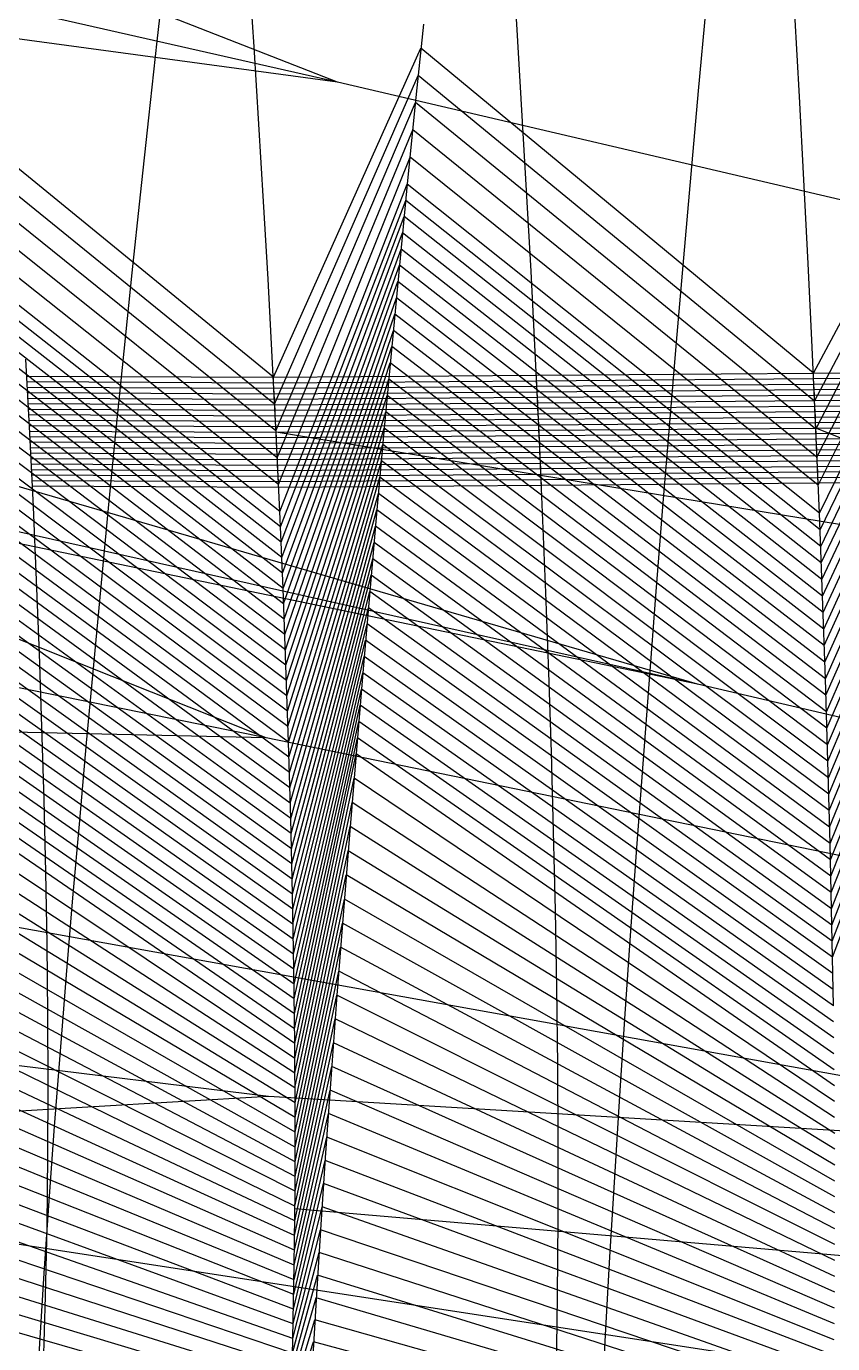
# Model space of a CAD drawing. Extents: x -483 to 483, y 0 to 271.
# Drawn here: x -370.7 to -304.5, y 99.7 to 207.9 of the extents above; entities that cross this region are included whole.
import ezdxf

# ---------------------------------------------------------------- set-up
doc = ezdxf.new("R2010")
doc.units = 0

msp = doc.modelspace()

# ---------------------------------------------------------------- linework, layer by layer
at = {"layer": 'default', "color": 30, "linetype": 'CONTINUOUS'}
for p, q in [((-345.113, 203.265, 278.113), (-425.625, 234.847, 163.008)), ((-345.113, 203.265, 278.113), (-450.767, 227.218, 194.137)), ((-345.113, 203.265, 278.113), (-466.76, 219.738, 224.033)), ((-153.186, 158.367, 435.962), (-345.113, 203.265, 278.113))]:
    msp.add_line(p, q, dxfattribs=at)
at = {"layer": 'default', "color": 3, "linetype": 'CONTINUOUS'}
for p, q in [((-330.367, 207.568, 91.781), (-330.777, 214.151, 91.107)), ((-351.97, 206.172, 105.555), (-352.386, 212.508, 104.938)), ((-307.199, 202.085, 79.468), (-307.582, 208.896, 78.76)), ((-329.971, 200.987, 92.432), (-330.367, 207.568, 91.781)), ((-351.568, 199.838, 106.15), (-351.97, 206.172, 105.555)), ((-306.829, 195.245, 80.151), (-307.199, 202.085, 79.468)), ((-329.588, 194.378, 93.06), (-329.971, 200.987, 92.432)), ((-351.181, 193.478, 106.724), (-351.568, 199.838, 106.15)), ((-306.478, 188.384, 80.799), (-306.829, 195.245, 80.151)), ((-329.225, 187.75, 93.656), (-329.588, 194.378, 93.06)), ((-350.814, 187.098, 107.267), (-351.181, 193.478, 106.724)), ((-306.146, 181.529, 81.412), (-306.478, 188.384, 80.799)), ((-350.468, 180.724, 107.779), (-350.814, 187.098, 107.267)), ((-328.883, 181.127, 94.218), (-329.225, 187.75, 93.656)), ((-350.148, 174.367, 108.253), (-350.468, 180.724, 107.779)), ((-328.566, 174.522, 94.739), (-328.883, 181.127, 94.218)), ((-305.838, 174.693, 81.981), (-306.146, 181.529, 81.412)), ((-370.38, 174.469, 122.28), (-370.699, 180.536, 121.859)), ((-370.087, 168.422, 122.666), (-370.38, 174.469, 122.28)), ((-349.855, 168.033, 108.688), (-350.148, 174.367, 108.253)), ((-328.274, 167.94, 95.219), (-328.566, 174.522, 94.739)), ((-305.554, 167.88, 82.505), (-305.838, 174.693, 81.981)), ((-369.823, 162.393, 123.015), (-370.087, 168.422, 122.666)), ((-349.588, 161.716, 109.083), (-349.855, 168.033, 108.688)), ((-328.009, 161.376, 95.655), (-328.274, 167.94, 95.219)), ((-305.294, 161.086, 82.984), (-305.554, 167.88, 82.505)), ((-369.588, 156.37, 123.325), (-369.823, 162.393, 123.015)), ((-349.35, 155.406, 109.436), (-349.588, 161.716, 109.083)), ((-327.77, 154.82, 96.047), (-328.009, 161.376, 95.655)), ((-305.061, 154.3, 83.414), (-305.294, 161.086, 82.984)), ((-369.383, 150.357, 123.595), (-369.588, 156.37, 123.325)), ((-349.141, 149.106, 109.745), (-349.35, 155.406, 109.436)), ((-327.561, 148.273, 96.391), (-327.77, 154.82, 96.047)), ((-304.855, 147.523, 83.795), (-305.061, 154.3, 83.414)), ((-369.208, 144.371, 123.825), (-369.383, 150.357, 123.595)), ((-348.962, 142.835, 110.01), (-349.141, 149.106, 109.745)), ((-327.38, 141.756, 96.689), (-327.561, 148.273, 96.391)), ((-304.676, 140.777, 84.125), (-304.855, 147.523, 83.795)), ((-369.068, 138.431, 124.01), (-369.208, 144.371, 123.825)), ((-348.816, 136.611, 110.227), (-348.962, 142.835, 110.01)), ((-327.23, 135.288, 96.934), (-327.38, 141.756, 96.689)), ((-304.527, 134.082, 84.4), (-304.676, 140.777, 84.125)), ((-368.962, 132.553, 124.15), (-369.068, 138.431, 124.01)), ((-348.704, 130.452, 110.393), (-348.816, 136.611, 110.227)), ((-327.114, 128.888, 97.126), (-327.23, 135.288, 96.934)), ((-304.41, 127.457, 84.618), (-304.527, 134.082, 84.4)), ((-368.893, 126.73, 124.24), (-368.962, 132.553, 124.15)), ((-348.627, 124.351, 110.506), (-348.704, 130.452, 110.393)), ((-327.032, 122.548, 97.26), (-327.114, 128.888, 97.126)), ((-368.868, 120.938, 124.273), (-368.893, 126.73, 124.24)), ((-348.594, 118.281, 110.556), (-348.627, 124.351, 110.506)), ((-326.992, 116.24, 97.326), (-327.032, 122.548, 97.26)), ((-368.89, 115.157, 124.245), (-368.868, 120.938, 124.273)), ((-348.605, 112.223, 110.539), (-348.594, 118.281, 110.556)), ((-326.995, 109.944, 97.321), (-326.992, 116.24, 97.326)), ((-368.963, 109.38, 124.149), (-368.89, 115.157, 124.245)), ((-348.666, 106.169, 110.449), (-348.605, 112.223, 110.539)), ((-369.083, 103.62, 123.99), (-368.963, 109.38, 124.149)), ((-327.046, 103.652, 97.237), (-326.995, 109.944, 97.321)), ((-348.774, 100.134, 110.29), (-348.666, 106.169, 110.449)), ((-369.249, 97.923, 123.771), (-369.083, 103.62, 123.99)), ((-327.142, 97.379, 97.08), (-327.046, 103.652, 97.237)), ((-348.926, 94.163, 110.065), (-348.774, 100.134, 110.29))]:
    msp.add_line(p, q, dxfattribs=at)
at = {"layer": 'default', "color": 5, "linetype": 'CONTINUOUS'}
for p, q in [((-359.235, 212.929, 94.791), (-359.941, 206.65, 93.745)), ((-314.884, 209.339, 65.278), (-315.506, 202.561, 64.13)), ((-338.067, 208.029, 79.131), (-338.731, 201.484, 78.041)), ((-306.049, 179.388, 81.59), (-290.628, 208.252, 51.953)), ((-359.941, 206.65, 93.745), (-360.637, 200.356, 92.715)), ((-350.384, 179.051, 107.904), (-338.267, 206.063, 78.804)), ((-305.95, 177.087, 81.773), (-290.818, 205.906, 51.555)), ((-350.278, 176.848, 108.061), (-338.49, 203.829, 78.436)), ((-305.851, 174.785, 81.956), (-291.008, 203.559, 51.157)), ((-315.506, 202.561, 64.13), (-316.118, 195.735, 62.999)), ((-350.172, 174.644, 108.218), (-338.714, 201.595, 78.069)), ((-338.731, 201.484, 78.041), (-339.385, 194.894, 76.967)), ((-305.752, 172.484, 82.139), (-291.199, 201.213, 50.759)), ((-360.637, 200.356, 92.715), (-361.322, 194.017, 91.7)), ((-350.066, 172.44, 108.374), (-338.937, 199.361, 77.702)), ((-305.653, 170.182, 82.322), (-291.389, 198.867, 50.361)), ((-349.96, 170.236, 108.531), (-339.161, 197.127, 77.335)), ((-305.554, 167.88, 82.505), (-291.579, 196.521, 49.963)), ((-349.855, 168.033, 108.688), (-339.385, 194.894, 76.967)), ((-339.385, 194.894, 76.967), (-340.027, 188.245, 75.912)), ((-316.118, 195.735, 62.999), (-316.72, 188.849, 61.888)), ((-305.502, 166.521, 82.601), (-291.69, 195.1, 49.731)), ((-361.322, 194.017, 91.7), (-361.996, 187.623, 90.701)), ((-305.45, 165.163, 82.697), (-291.801, 193.679, 49.498)), ((-349.801, 166.769, 108.767), (-339.513, 193.564, 76.756)), ((-349.748, 165.506, 108.846), (-339.642, 192.234, 76.545)), ((-305.398, 163.804, 82.792), (-291.912, 192.258, 49.266)), ((-349.695, 164.243, 108.925), (-339.77, 190.905, 76.334)), ((-305.346, 162.445, 82.888), (-292.024, 190.837, 49.033)), ((-349.641, 162.979, 109.004), (-339.899, 189.575, 76.123)), ((-305.294, 161.086, 82.984), (-292.135, 189.416, 48.801)), ((-349.588, 161.716, 109.083), (-340.027, 188.245, 75.912)), ((-340.027, 188.245, 75.912), (-340.658, 181.563, 74.875)), ((-316.72, 188.849, 61.888), (-317.311, 181.928, 60.796)), ((-361.996, 187.623, 90.701), (-362.658, 181.197, 89.72)), ((-305.248, 159.729, 83.07), (-292.244, 187.988, 48.572)), ((-349.54, 160.454, 109.154), (-340.153, 186.909, 75.704)), ((-305.201, 158.372, 83.156), (-292.353, 186.56, 48.344)), ((-349.493, 159.192, 109.224), (-340.28, 185.572, 75.497)), ((-305.155, 157.015, 83.242), (-292.462, 185.132, 48.116)), ((-349.445, 157.93, 109.295), (-340.406, 184.236, 75.289)), ((-349.398, 156.668, 109.365), (-340.532, 182.9, 75.082)), ((-305.108, 155.657, 83.328), (-292.571, 183.703, 47.887)), ((-317.311, 181.928, 60.796), (-317.887, 174.989, 59.733)), ((-305.061, 154.3, 83.414), (-292.681, 182.275, 47.659)), ((-362.658, 181.197, 89.72), (-363.304, 174.753, 88.763)), ((-349.35, 155.406, 109.436), (-340.658, 181.563, 74.875)), ((-340.658, 181.563, 74.875), (-341.274, 174.863, 73.864)), ((-305.02, 152.945, 83.49), (-292.787, 180.843, 47.437)), ((-349.308, 154.146, 109.498), (-340.781, 180.223, 74.672)), ((-349.267, 152.886, 109.559), (-340.905, 178.883, 74.47)), ((-304.979, 151.589, 83.567), (-292.893, 179.412, 47.214)), ((-349.225, 151.626, 109.621), (-341.028, 177.543, 74.268)), ((-304.938, 150.234, 83.643), (-293, 177.98, 46.992)), ((-304.896, 148.879, 83.719), (-293.106, 176.548, 46.769)), ((-349.183, 150.366, 109.683), (-341.151, 176.203, 74.066)), ((-363.304, 174.753, 88.763), (-363.936, 168.306, 87.828)), ((-349.141, 149.106, 109.745), (-341.274, 174.863, 73.864)), ((-341.274, 174.863, 73.864), (-341.875, 168.161, 72.875)), ((-317.887, 174.989, 59.733), (-318.45, 168.048, 58.693)), ((-304.855, 147.523, 83.795), (-293.212, 175.116, 46.547)), ((-349.106, 147.852, 109.798), (-341.394, 173.523, 73.666)), ((-304.819, 146.174, 83.861), (-293.316, 173.683, 46.33)), ((-349.07, 146.598, 109.851), (-341.514, 172.182, 73.468)), ((-304.784, 144.825, 83.927), (-293.42, 172.251, 46.112)), ((-349.034, 145.343, 109.904), (-341.635, 170.842, 73.271)), ((-304.748, 143.476, 83.993), (-293.524, 170.818, 45.895)), ((-348.998, 144.089, 109.957), (-341.755, 169.501, 73.073)), ((-304.712, 142.127, 84.059), (-293.628, 169.386, 45.677)), ((-363.936, 168.306, 87.828), (-364.552, 161.867, 86.915)), ((-348.962, 142.835, 110.01), (-341.875, 168.161, 72.875)), ((-341.875, 168.161, 72.875), (-342.462, 161.466, 71.912)), ((-318.45, 168.048, 58.693), (-318.999, 161.115, 57.68)), ((-304.676, 140.777, 84.125), (-293.732, 167.953, 45.46)), ((-348.933, 141.59, 110.053), (-341.993, 166.822, 72.683)), ((-348.904, 140.345, 110.097), (-342.11, 165.483, 72.49)), ((-304.646, 139.438, 84.18), (-293.833, 166.523, 45.248)), ((-304.617, 138.099, 84.235), (-293.934, 165.092, 45.037)), ((-348.875, 139.1, 110.14), (-342.227, 164.144, 72.297)), ((-304.587, 136.76, 84.29), (-294.035, 163.661, 44.825)), ((-348.845, 137.856, 110.183), (-342.345, 162.805, 72.104)), ((-304.557, 135.421, 84.345), (-294.137, 162.231, 44.613)), ((-364.552, 161.867, 86.915), (-365.155, 155.443, 86.022)), ((-348.816, 136.611, 110.227), (-342.462, 161.466, 71.912)), ((-342.462, 161.466, 71.912), (-343.036, 154.787, 70.969)), ((-348.794, 135.379, 110.26), (-342.577, 160.131, 71.723)), ((-318.999, 161.115, 57.68), (-319.536, 154.198, 56.689)), ((-304.527, 134.082, 84.4), (-294.238, 160.8, 44.401)), ((-304.504, 132.757, 84.444), (-294.337, 159.373, 44.194)), ((-348.771, 134.147, 110.293), (-342.692, 158.795, 71.534)), ((-304.48, 131.432, 84.487), (-294.436, 157.945, 43.987)), ((-348.749, 132.915, 110.327), (-342.806, 157.459, 71.346)), ((-348.726, 131.683, 110.36), (-342.921, 156.123, 71.157)), ((-365.155, 155.443, 86.022), (-365.741, 149.038, 85.153)), ((-348.704, 130.452, 110.393), (-343.036, 154.787, 70.969)), ((-343.036, 154.787, 70.969), (-343.594, 148.128, 70.053)), ((-319.536, 154.198, 56.689), (-320.057, 147.301, 55.726)), ((-348.688, 129.231, 110.416), (-343.148, 153.455, 70.785)), ((-348.673, 128.011, 110.438), (-343.259, 152.123, 70.602)), ((-348.658, 126.791, 110.461), (-343.371, 150.791, 70.419)), ((-348.643, 125.571, 110.484), (-343.482, 149.459, 70.236)), ((-365.741, 149.038, 85.153), (-366.31, 142.657, 84.31)), ((-348.627, 124.351, 110.506), (-343.594, 148.128, 70.053)), ((-343.594, 148.128, 70.053), (-344.135, 141.494, 69.163)), ((-320.057, 147.301, 55.726), (-320.563, 140.431, 54.792)), ((-348.621, 123.137, 110.516), (-343.756, 146.137, 69.786)), ((-348.614, 121.923, 110.526), (-343.919, 144.147, 69.519)), ((-366.31, 142.657, 84.31), (-366.86, 136.306, 83.495)), ((-348.607, 120.709, 110.536), (-344.081, 142.157, 69.252)), ((-344.135, 141.494, 69.163), (-344.658, 134.891, 68.304)), ((-348.6, 119.495, 110.546), (-344.24, 140.173, 68.991)), ((-320.563, 140.431, 54.792), (-321.052, 133.592, 53.89)), ((-348.594, 118.281, 110.556), (-344.397, 138.192, 68.734)), ((-366.86, 136.306, 83.495), (-367.388, 129.992, 82.713)), ((-348.596, 117.07, 110.553), (-344.553, 136.211, 68.476)), ((-348.598, 115.858, 110.549), (-344.708, 134.234, 68.222)), ((-344.658, 134.891, 68.304), (-345.16, 128.326, 67.48)), ((-321.052, 133.592, 53.89), (-321.521, 126.794, 53.024)), ((-348.601, 114.647, 110.546), (-344.859, 132.265, 67.974)), ((-367.388, 129.992, 82.713), (-367.892, 123.735, 81.967)), ((-348.603, 113.435, 110.543), (-345.009, 130.296, 67.727)), ((-348.605, 112.223, 110.539), (-345.16, 128.326, 67.48)), ((-345.16, 128.326, 67.48), (-345.638, 121.821, 66.693)), ((-321.521, 126.794, 53.024), (-321.967, 120.058, 52.2)), ((-348.617, 111.013, 110.521), (-345.303, 126.375, 67.244)), ((-348.63, 109.802, 110.503), (-345.447, 124.423, 67.008)), ((-367.892, 123.735, 81.967), (-368.368, 117.545, 81.261)), ((-348.642, 108.591, 110.485), (-345.591, 122.472, 66.772)), ((-345.638, 121.821, 66.693), (-346.09, 115.386, 65.952)), ((-348.654, 107.38, 110.467), (-345.729, 120.534, 66.545)), ((-321.967, 120.058, 52.2), (-322.388, 113.393, 51.423)), ((-348.666, 106.169, 110.449), (-345.864, 118.603, 66.323)), ((-368.368, 117.545, 81.261), (-368.816, 111.452, 80.598)), ((-348.688, 104.962, 110.417), (-346, 116.673, 66.1)), ((-348.709, 103.755, 110.385), (-346.132, 114.752, 65.882)), ((-346.09, 115.386, 65.952), (-346.514, 109.051, 65.254)), ((-348.731, 102.548, 110.353), (-346.26, 112.852, 65.673)), ((-322.388, 113.393, 51.423), (-322.783, 106.833, 50.693)), ((-368.816, 111.452, 80.598), (-369.226, 105.497, 79.99)), ((-348.752, 101.341, 110.321), (-346.387, 110.951, 65.464)), ((-348.774, 100.134, 110.29), (-346.514, 109.051, 65.254)), ((-346.514, 109.051, 65.254), (-346.903, 102.861, 64.615)), ((-348.804, 98.94, 110.245), (-346.631, 107.194, 65.063)), ((-322.783, 106.833, 50.693), (-323.145, 100.423, 50.024)), ((-369.226, 105.497, 79.99), (-369.591, 99.731, 79.449)), ((-348.834, 97.745, 110.2), (-346.748, 105.337, 64.871)), ((-348.865, 96.551, 110.155), (-346.865, 103.48, 64.679)), ((-346.903, 102.861, 64.615), (-347.248, 96.866, 64.049)), ((-348.895, 95.357, 110.11), (-346.972, 101.662, 64.502)), ((-369.591, 99.731, 79.449), (-369.902, 94.211, 78.989)), ((-348.926, 94.163, 110.065), (-347.076, 99.864, 64.332)), ((-323.145, 100.423, 50.024), (-323.466, 94.216, 49.433))]:
    msp.add_line(p, q, dxfattribs=at)
at = {"layer": 'default', "color": 1, "linetype": 'CONTINUOUS'}
for p, q in [((-306.049, 179.388, 81.59), (-338.267, 206.063, 78.804)), ((-350.384, 179.051, 107.904), (-380.611, 203.767, 108.792)), ((-305.95, 177.087, 81.773), (-338.49, 203.829, 78.436)), ((-350.278, 176.848, 108.061), (-380.862, 201.668, 108.461)), ((-305.851, 174.785, 81.956), (-338.714, 201.595, 78.069)), ((-350.172, 174.644, 108.218), (-381.113, 199.57, 108.13)), ((-305.752, 172.484, 82.139), (-338.937, 199.361, 77.702)), ((-350.066, 172.44, 108.374), (-381.364, 197.471, 107.799)), ((-305.653, 170.182, 82.322), (-339.161, 197.127, 77.335)), ((-349.96, 170.236, 108.531), (-381.615, 195.373, 107.468)), ((-305.554, 167.88, 82.505), (-339.385, 194.894, 76.967)), ((-349.855, 168.033, 108.688), (-381.866, 193.274, 107.137)), ((-305.502, 166.521, 82.601), (-339.513, 193.564, 76.756)), ((-349.801, 166.769, 108.767), (-382.007, 192.055, 106.951)), ((-305.45, 165.163, 82.697), (-339.642, 192.234, 76.545)), ((-349.748, 165.506, 108.846), (-382.148, 190.835, 106.765)), ((-305.398, 163.804, 82.792), (-339.77, 190.905, 76.334)), ((-349.695, 164.243, 108.925), (-382.289, 189.615, 106.579)), ((-305.346, 162.445, 82.888), (-339.899, 189.575, 76.123)), ((-349.641, 162.979, 109.004), (-382.43, 188.395, 106.393)), ((-305.294, 161.086, 82.984), (-340.027, 188.245, 75.912)), ((-349.588, 161.716, 109.083), (-382.571, 187.176, 106.207)), ((-305.248, 159.729, 83.07), (-340.153, 186.909, 75.704)), ((-349.54, 160.454, 109.154), (-382.71, 185.95, 106.025)), ((-305.201, 158.372, 83.156), (-340.28, 185.572, 75.497)), ((-349.493, 159.192, 109.224), (-382.848, 184.724, 105.842)), ((-305.155, 157.015, 83.242), (-340.406, 184.236, 75.289)), ((-349.445, 157.93, 109.295), (-382.987, 183.498, 105.659)), ((-305.108, 155.657, 83.328), (-340.532, 182.9, 75.082)), ((-349.398, 156.668, 109.365), (-383.125, 182.272, 105.476)), ((-349.35, 155.406, 109.436), (-383.264, 181.046, 105.294)), ((-305.061, 154.3, 83.414), (-340.658, 181.563, 74.875)), ((-349.308, 154.146, 109.498), (-383.399, 179.817, 105.115)), ((-305.02, 152.945, 83.49), (-340.781, 180.223, 74.672)), ((-349.267, 152.886, 109.559), (-383.535, 178.587, 104.937)), ((-304.979, 151.589, 83.567), (-340.905, 178.883, 74.47)), ((-349.225, 151.626, 109.621), (-383.67, 177.358, 104.759)), ((-304.938, 150.234, 83.643), (-341.028, 177.543, 74.268)), ((-349.183, 150.366, 109.683), (-383.805, 176.129, 104.58)), ((-304.896, 148.879, 83.719), (-341.151, 176.203, 74.066)), ((-349.141, 149.106, 109.745), (-383.94, 174.899, 104.402)), ((-304.855, 147.523, 83.795), (-341.274, 174.863, 73.864)), ((-349.106, 147.852, 109.798), (-384.073, 173.67, 104.228)), ((-304.819, 146.174, 83.861), (-341.394, 173.523, 73.666)), ((-349.07, 146.598, 109.851), (-384.205, 172.44, 104.053)), ((-304.784, 144.825, 83.927), (-341.514, 172.182, 73.468)), ((-349.034, 145.343, 109.904), (-384.337, 171.21, 103.879)), ((-348.998, 144.089, 109.957), (-384.469, 169.98, 103.704)), ((-304.748, 143.476, 83.993), (-341.635, 170.842, 73.271)), ((-348.962, 142.835, 110.01), (-384.602, 168.75, 103.53)), ((-304.712, 142.127, 84.059), (-341.755, 169.501, 73.073)), ((-304.676, 140.777, 84.125), (-341.875, 168.161, 72.875)), ((-348.933, 141.59, 110.053), (-384.731, 167.522, 103.36)), ((-304.646, 139.438, 84.18), (-341.993, 166.822, 72.683)), ((-348.904, 140.345, 110.097), (-384.86, 166.294, 103.19)), ((-304.617, 138.099, 84.235), (-342.11, 165.483, 72.49)), ((-348.875, 139.1, 110.14), (-384.989, 165.066, 103.019)), ((-348.845, 137.856, 110.183), (-385.118, 163.837, 102.849)), ((-304.587, 136.76, 84.29), (-342.227, 164.144, 72.297)), ((-348.816, 136.611, 110.227), (-385.247, 162.609, 102.679)), ((-304.557, 135.421, 84.345), (-342.345, 162.805, 72.104)), ((-348.794, 135.379, 110.26), (-385.374, 161.383, 102.512)), ((-304.527, 134.082, 84.4), (-342.462, 161.466, 71.912)), ((-348.771, 134.147, 110.293), (-385.5, 160.158, 102.346)), ((-304.504, 132.757, 84.444), (-342.577, 160.131, 71.723)), ((-348.749, 132.915, 110.327), (-385.626, 158.932, 102.179)), ((-304.48, 131.432, 84.487), (-342.692, 158.795, 71.534)), ((-348.726, 131.683, 110.36), (-385.753, 157.707, 102.013)), ((-304.457, 130.107, 84.531), (-342.806, 157.459, 71.346)), ((-348.704, 130.452, 110.393), (-385.879, 156.481, 101.846)), ((-304.433, 128.782, 84.574), (-342.921, 156.123, 71.157)), ((-348.688, 129.231, 110.416), (-386.002, 155.259, 101.684)), ((-304.41, 127.457, 84.618), (-343.036, 154.787, 70.969)), ((-348.673, 128.011, 110.438), (-386.125, 154.037, 101.522)), ((-348.658, 126.791, 110.461), (-386.248, 152.815, 101.36)), ((-304.393, 126.144, 84.649), (-343.148, 153.455, 70.785)), ((-348.643, 125.571, 110.484), (-386.371, 151.593, 101.198)), ((-304.376, 124.831, 84.68), (-343.259, 152.123, 70.602)), ((-348.627, 124.351, 110.506), (-386.494, 150.371, 101.036)), ((-304.359, 123.519, 84.711), (-343.371, 150.791, 70.419)), ((-304.342, 122.206, 84.742), (-343.482, 149.459, 70.236)), ((-348.621, 123.137, 110.516), (-386.673, 148.545, 100.8)), ((-304.325, 120.893, 84.773), (-343.594, 148.128, 70.053)), ((-348.614, 121.923, 110.526), (-386.852, 146.72, 100.563)), ((-304.316, 119.587, 84.79), (-343.756, 146.137, 69.786)), ((-348.607, 120.709, 110.536), (-387.031, 144.894, 100.327)), ((-304.307, 118.281, 84.807), (-343.919, 144.147, 69.519)), ((-348.6, 119.495, 110.546), (-387.206, 143.073, 100.096)), ((-304.298, 116.975, 84.824), (-344.081, 142.157, 69.252)), ((-348.594, 118.281, 110.556), (-387.379, 141.256, 99.868)), ((-304.289, 115.669, 84.84), (-344.24, 140.173, 68.991)), ((-348.596, 117.07, 110.553), (-387.552, 139.438, 99.64)), ((-348.598, 115.858, 110.549), (-387.723, 137.624, 99.415)), ((-304.28, 114.363, 84.857), (-344.397, 138.192, 68.734)), ((-348.601, 114.647, 110.546), (-387.89, 135.817, 99.195)), ((-304.279, 113.06, 84.859), (-344.553, 136.211, 68.476)), ((-304.278, 111.756, 84.86), (-344.708, 134.234, 68.222)), ((-348.603, 113.435, 110.543), (-388.056, 134.011, 98.976)), ((-348.605, 112.223, 110.539), (-388.223, 132.204, 98.756)), ((-304.277, 110.452, 84.862), (-344.859, 132.265, 67.974)), ((-348.617, 111.013, 110.521), (-388.381, 130.413, 98.547)), ((-304.277, 109.149, 84.863), (-345.009, 130.296, 67.727)), ((-348.63, 109.802, 110.503), (-388.54, 128.622, 98.337)), ((-304.276, 107.845, 84.865), (-345.16, 128.326, 67.48)), ((-348.642, 108.591, 110.485), (-388.699, 126.832, 98.128)), ((-304.284, 106.543, 84.849), (-345.303, 126.375, 67.244)), ((-348.654, 107.38, 110.467), (-388.852, 125.054, 97.926)), ((-304.292, 105.24, 84.834), (-345.447, 124.423, 67.008)), ((-348.666, 106.169, 110.449), (-389.002, 123.282, 97.728)), ((-304.301, 103.937, 84.819), (-345.591, 122.472, 66.772)), ((-348.688, 104.962, 110.417), (-389.153, 121.511, 97.53)), ((-304.309, 102.634, 84.803), (-345.729, 120.534, 66.545)), ((-348.709, 103.755, 110.385), (-389.3, 119.749, 97.336)), ((-348.731, 102.548, 110.353), (-389.441, 118.005, 97.15)), ((-304.317, 101.331, 84.788), (-345.864, 118.603, 66.323)), ((-348.752, 101.341, 110.321), (-389.583, 116.261, 96.963)), ((-304.334, 100.032, 84.757), (-346, 116.673, 66.1)), ((-304.351, 98.733, 84.726), (-346.132, 114.752, 65.882)), ((-348.774, 100.134, 110.29), (-389.724, 114.517, 96.777)), ((-348.804, 98.94, 110.245), (-389.854, 112.813, 96.606)), ((-304.368, 97.434, 84.695), (-346.26, 112.852, 65.673)), ((-348.834, 97.745, 110.2), (-389.984, 111.109, 96.434)), ((-304.384, 96.135, 84.664), (-346.387, 110.951, 65.464)), ((-348.865, 96.551, 110.155), (-390.114, 109.405, 96.263)), ((-304.401, 94.836, 84.633), (-346.514, 109.051, 65.254)), ((-348.895, 95.357, 110.11), (-390.234, 107.737, 96.104)), ((-304.426, 93.551, 84.587), (-346.631, 107.194, 65.063)), ((-348.926, 94.163, 110.065), (-390.35, 106.086, 95.952)), ((-304.451, 92.266, 84.541), (-346.748, 105.337, 64.871)), ((-304.476, 90.981, 84.495), (-346.865, 103.48, 64.679)), ((-304.501, 89.696, 84.449), (-346.972, 101.662, 64.502)), ((-304.526, 88.411, 84.403), (-347.076, 99.864, 64.332))]:
    msp.add_line(p, q, dxfattribs=at)
at = {"layer": 'default', "color": 8, "linetype": 'CONTINUOUS'}
for p, q in [((-350.979, 149.457, 383.713), (-472.943, 198.029, 255.59)), ((-315.565, 153.848, 311.951), (-447.348, 181.138, 196.627)), ((-315.565, 153.848, 311.951), (-421.337, 177.553, 166.908)), ((-315.565, 153.848, 311.951), (-388.983, 175.201, 136.817)), ((-350.979, 149.457, 383.713), (-474.796, 174.477, 255.531)), ((-274.036, 162.051, 180.382), (-350.157, 174.544, 108.24)), ((-274.036, 162.051, 180.382), (-305.846, 174.883, 81.965)), ((-36.129, 88.838, 703.288), (-315.565, 153.848, 311.951)), ((-350.979, 149.457, 383.713), (-476.548, 152.198, 255.474)), ((-40.767, 85.692, 704.946), (-350.979, 149.457, 383.713)), ((-265.991, 114.892, 402.098), (-388.178, 136.918, 278.768)), ((-350.774, 119.996, 249.092), (-420.292, 128.554, 167.858)), ((-350.774, 119.996, 249.092), (-387.595, 117.84, 138.417)), ((-265.991, 114.892, 402.098), (-350.774, 119.996, 249.092)), ((-266.968, 91.838, 399.301), (-390.402, 110.783, 276.705)), ((-272.914, 104.296, 184.265), (-348.62, 110.795, 110.518))]:
    msp.add_line(p, q, dxfattribs=at)
at = {"layer": 'default', "color": 2, "linetype": 'CONTINUOUS'}
for p, q in [((-306.049, 179.388, 81.59), (-282.153, 179.565, 69.682)), ((-370.626, 179.146, 121.956), (-350.384, 179.051, 107.904)), ((-370.602, 178.695, 121.987), (-370.626, 178.695, 121.956)), ((-370.602, 178.695, 121.987), (-350.361, 178.601, 107.938)), ((-350.384, 179.051, 107.904), (-328.791, 179.212, 94.369)), ((-350.361, 178.601, 107.938), (-350.384, 179.051, 107.904)), ((-350.361, 178.601, 107.938), (-350.384, 178.601, 107.904)), ((-350.361, 178.601, 107.938), (-328.77, 178.761, 94.405)), ((-350.339, 178.15, 107.971), (-350.361, 178.601, 107.938)), ((-328.791, 179.212, 94.369), (-306.049, 179.388, 81.59)), ((-328.77, 178.761, 94.405), (-328.791, 179.212, 94.369)), ((-328.77, 178.761, 94.405), (-328.791, 178.761, 94.369)), ((-328.77, 178.761, 94.405), (-306.029, 178.938, 81.627)), ((-328.748, 178.311, 94.44), (-328.77, 178.761, 94.405)), ((-328.748, 178.311, 94.44), (-306.009, 178.487, 81.665)), ((-306.029, 178.938, 81.627), (-306.049, 179.388, 81.59)), ((-306.029, 178.938, 81.627), (-306.049, 178.938, 81.59)), ((-306.029, 178.938, 81.627), (-282.134, 179.114, 69.721)), ((-306.009, 178.487, 81.665), (-306.029, 178.938, 81.627)), ((-306.009, 178.487, 81.665), (-306.029, 178.487, 81.627)), ((-306.009, 178.487, 81.665), (-282.115, 178.664, 69.761)), ((-305.989, 178.037, 81.702), (-306.009, 178.487, 81.665)), ((-370.578, 178.244, 122.018), (-370.602, 178.244, 121.987)), ((-370.578, 178.244, 122.018), (-350.339, 178.15, 107.971)), ((-370.555, 177.793, 122.05), (-370.578, 177.793, 122.018)), ((-370.555, 177.793, 122.05), (-350.316, 177.699, 108.005)), ((-350.339, 178.15, 107.971), (-350.361, 178.15, 107.938)), ((-350.339, 178.15, 107.971), (-328.748, 178.311, 94.44)), ((-350.316, 177.699, 108.005), (-350.339, 178.15, 107.971)), ((-350.316, 177.699, 108.005), (-350.339, 177.699, 107.971)), ((-350.316, 177.699, 108.005), (-328.727, 177.86, 94.476)), ((-350.293, 177.248, 108.038), (-350.316, 177.699, 108.005)), ((-350.293, 177.248, 108.038), (-328.705, 177.409, 94.511)), ((-328.748, 178.311, 94.44), (-328.77, 178.311, 94.405)), ((-328.727, 177.86, 94.476), (-328.748, 178.311, 94.44)), ((-328.727, 177.86, 94.476), (-328.748, 177.86, 94.44)), ((-328.727, 177.86, 94.476), (-305.989, 178.037, 81.702)), ((-328.705, 177.409, 94.511), (-328.727, 177.86, 94.476)), ((-328.705, 177.409, 94.511), (-328.727, 177.409, 94.476)), ((-328.705, 177.409, 94.511), (-305.968, 177.586, 81.74)), ((-328.683, 176.959, 94.547), (-328.705, 177.409, 94.511)), ((-305.989, 178.037, 81.702), (-306.009, 178.037, 81.665)), ((-305.989, 178.037, 81.702), (-282.096, 178.213, 69.8)), ((-305.968, 177.586, 81.74), (-305.989, 178.037, 81.702)), ((-305.968, 177.586, 81.74), (-305.989, 177.586, 81.702)), ((-305.968, 177.586, 81.74), (-282.077, 177.763, 69.839)), ((-305.948, 177.136, 81.777), (-305.968, 177.586, 81.74)), ((-370.531, 177.342, 122.081), (-370.555, 177.342, 122.05)), ((-370.531, 177.342, 122.081), (-350.293, 177.248, 108.038)), ((-370.507, 176.891, 122.112), (-370.531, 176.891, 122.081)), ((-370.507, 176.891, 122.112), (-350.271, 176.798, 108.072)), ((-370.484, 176.441, 122.143), (-370.507, 176.441, 122.112)), ((-370.484, 176.441, 122.143), (-350.248, 176.347, 108.106)), ((-350.293, 177.248, 108.038), (-350.316, 177.248, 108.005)), ((-350.271, 176.798, 108.072), (-350.293, 177.248, 108.038)), ((-350.271, 176.798, 108.072), (-350.293, 176.798, 108.038)), ((-350.271, 176.798, 108.072), (-328.683, 176.959, 94.547)), ((-350.248, 176.347, 108.106), (-350.271, 176.798, 108.072)), ((-350.248, 176.347, 108.106), (-350.271, 176.347, 108.072)), ((-350.248, 176.347, 108.106), (-328.662, 176.508, 94.583)), ((-350.225, 175.896, 108.139), (-350.248, 176.347, 108.106)), ((-328.683, 176.959, 94.547), (-328.705, 176.959, 94.511)), ((-328.683, 176.959, 94.547), (-305.948, 177.136, 81.777)), ((-328.662, 176.508, 94.583), (-328.683, 176.959, 94.547)), ((-328.662, 176.508, 94.583), (-328.683, 176.508, 94.547)), ((-328.662, 176.508, 94.583), (-305.928, 176.685, 81.815)), ((-328.64, 176.057, 94.618), (-328.662, 176.508, 94.583)), ((-305.948, 177.136, 81.777), (-305.968, 177.136, 81.74)), ((-305.948, 177.136, 81.777), (-282.059, 177.312, 69.879)), ((-305.928, 176.685, 81.815), (-305.948, 177.136, 81.777)), ((-305.928, 176.685, 81.815), (-305.948, 176.685, 81.777)), ((-305.928, 176.685, 81.815), (-282.04, 176.862, 69.918)), ((-305.907, 176.235, 81.852), (-305.928, 176.685, 81.815)), ((-305.907, 176.235, 81.852), (-282.021, 176.412, 69.957)), ((-370.46, 175.99, 122.175), (-370.484, 175.99, 122.143)), ((-370.46, 175.99, 122.175), (-350.225, 175.896, 108.139)), ((-370.436, 175.539, 122.206), (-370.46, 175.539, 122.175)), ((-370.436, 175.539, 122.206), (-350.203, 175.445, 108.173)), ((-350.225, 175.896, 108.139), (-350.248, 175.896, 108.106)), ((-350.225, 175.896, 108.139), (-328.64, 176.057, 94.618)), ((-350.203, 175.445, 108.173), (-350.225, 175.896, 108.139)), ((-350.203, 175.445, 108.173), (-350.225, 175.445, 108.139)), ((-350.203, 175.445, 108.173), (-328.618, 175.607, 94.654)), ((-350.18, 174.995, 108.206), (-350.203, 175.445, 108.173)), ((-328.64, 176.057, 94.618), (-328.662, 176.057, 94.583)), ((-328.64, 176.057, 94.618), (-305.907, 176.235, 81.852)), ((-328.618, 175.607, 94.654), (-328.64, 176.057, 94.618)), ((-328.618, 175.607, 94.654), (-328.64, 175.607, 94.618)), ((-328.618, 175.607, 94.654), (-305.887, 175.784, 81.89)), ((-328.597, 175.156, 94.689), (-328.618, 175.607, 94.654)), ((-328.597, 175.156, 94.689), (-305.867, 175.333, 81.927)), ((-305.907, 176.235, 81.852), (-305.928, 176.235, 81.815)), ((-305.887, 175.784, 81.89), (-305.907, 176.235, 81.852)), ((-305.887, 175.784, 81.89), (-305.907, 175.784, 81.852)), ((-305.887, 175.784, 81.89), (-282.002, 175.961, 69.996)), ((-305.867, 175.333, 81.927), (-305.887, 175.784, 81.89)), ((-305.867, 175.333, 81.927), (-305.887, 175.333, 81.89)), ((-305.867, 175.333, 81.927), (-281.983, 175.511, 70.036)), ((-305.846, 174.883, 81.965), (-305.867, 175.333, 81.927)), ((-370.412, 175.088, 122.237), (-370.436, 175.088, 122.206)), ((-370.412, 175.088, 122.237), (-350.18, 174.995, 108.206)), ((-370.389, 174.637, 122.269), (-370.412, 174.637, 122.237)), ((-370.389, 174.637, 122.269), (-350.157, 174.544, 108.24)), ((-370.366, 174.186, 122.298), (-370.389, 174.186, 122.269)), ((-370.366, 174.186, 122.298), (-350.136, 174.093, 108.272)), ((-350.18, 174.995, 108.206), (-350.203, 174.995, 108.173)), ((-350.18, 174.995, 108.206), (-328.597, 175.156, 94.689)), ((-350.157, 174.544, 108.24), (-350.18, 174.995, 108.206)), ((-350.157, 174.544, 108.24), (-350.18, 174.544, 108.206)), ((-350.157, 174.544, 108.24), (-328.575, 174.705, 94.725)), ((-350.136, 174.093, 108.272), (-350.157, 174.544, 108.24)), ((-350.136, 174.093, 108.272), (-328.554, 174.255, 94.759)), ((-328.597, 175.156, 94.689), (-328.618, 175.156, 94.654)), ((-328.575, 174.705, 94.725), (-328.597, 175.156, 94.689)), ((-328.575, 174.705, 94.725), (-328.597, 174.705, 94.689)), ((-328.575, 174.705, 94.725), (-305.846, 174.883, 81.965)), ((-328.554, 174.255, 94.759), (-328.575, 174.705, 94.725)), ((-328.554, 174.255, 94.759), (-328.575, 174.255, 94.725)), ((-328.554, 174.255, 94.759), (-305.827, 174.432, 82.001)), ((-328.534, 173.804, 94.791), (-328.554, 174.255, 94.759)), ((-305.846, 174.883, 81.965), (-305.867, 174.883, 81.927)), ((-305.846, 174.883, 81.965), (-281.965, 175.06, 70.075)), ((-305.827, 174.432, 82.001), (-305.846, 174.883, 81.965)), ((-305.827, 174.432, 82.001), (-305.846, 174.432, 81.965)), ((-305.827, 174.432, 82.001), (-281.947, 174.61, 70.113)), ((-305.808, 173.982, 82.035), (-305.827, 174.432, 82.001)), ((-305.808, 173.982, 82.035), (-281.929, 174.159, 70.149)), ((-370.344, 173.735, 122.327), (-370.366, 173.735, 122.298)), ((-370.344, 173.735, 122.327), (-350.115, 173.642, 108.303)), ((-370.323, 173.285, 122.356), (-370.344, 173.285, 122.327)), ((-370.323, 173.285, 122.356), (-350.094, 173.192, 108.334)), ((-350.136, 174.093, 108.272), (-350.157, 174.093, 108.24)), ((-350.115, 173.642, 108.303), (-350.136, 174.093, 108.272)), ((-350.115, 173.642, 108.303), (-350.136, 173.642, 108.272)), ((-350.115, 173.642, 108.303), (-328.534, 173.804, 94.791)), ((-350.094, 173.192, 108.334), (-350.115, 173.642, 108.303)), ((-350.094, 173.192, 108.334), (-350.115, 173.192, 108.303)), ((-350.094, 173.192, 108.334), (-328.514, 173.353, 94.824)), ((-350.073, 172.741, 108.365), (-350.094, 173.192, 108.334)), ((-328.534, 173.804, 94.791), (-328.554, 173.804, 94.759)), ((-328.534, 173.804, 94.791), (-305.808, 173.982, 82.035)), ((-328.514, 173.353, 94.824), (-328.534, 173.804, 94.791)), ((-328.514, 173.353, 94.824), (-328.534, 173.353, 94.791)), ((-328.514, 173.353, 94.824), (-305.789, 173.531, 82.07)), ((-328.494, 172.903, 94.857), (-328.514, 173.353, 94.824)), ((-328.494, 172.903, 94.857), (-305.771, 173.081, 82.105)), ((-305.808, 173.982, 82.035), (-305.827, 173.982, 82.001)), ((-305.789, 173.531, 82.07), (-305.808, 173.982, 82.035)), ((-305.789, 173.531, 82.07), (-305.808, 173.531, 82.035)), ((-305.789, 173.531, 82.07), (-281.912, 173.709, 70.186)), ((-305.771, 173.081, 82.105), (-305.789, 173.531, 82.07)), ((-305.771, 173.081, 82.105), (-305.789, 173.081, 82.07)), ((-305.771, 173.081, 82.105), (-281.894, 173.258, 70.222)), ((-305.752, 172.63, 82.139), (-305.771, 173.081, 82.105)), ((-370.301, 172.834, 122.384), (-370.323, 172.834, 122.356)), ((-370.301, 172.834, 122.384), (-350.073, 172.741, 108.365)), ((-370.279, 172.383, 122.413), (-370.301, 172.383, 122.384)), ((-370.279, 172.383, 122.413), (-350.052, 172.29, 108.396)), ((-350.073, 172.741, 108.365), (-350.094, 172.741, 108.334)), ((-350.073, 172.741, 108.365), (-328.494, 172.903, 94.857)), ((-350.052, 172.29, 108.396), (-350.073, 172.741, 108.365)), ((-350.052, 172.29, 108.396), (-350.073, 172.29, 108.365)), ((-350.052, 172.29, 108.396), (-328.474, 172.452, 94.89)), ((-350.031, 171.84, 108.427), (-350.052, 172.29, 108.396)), ((-350.031, 171.84, 108.427), (-328.455, 172.002, 94.923)), ((-328.494, 172.903, 94.857), (-328.514, 172.903, 94.824)), ((-328.474, 172.452, 94.89), (-328.494, 172.903, 94.857)), ((-328.474, 172.452, 94.89), (-328.494, 172.452, 94.857)), ((-328.474, 172.452, 94.89), (-305.752, 172.63, 82.139)), ((-328.455, 172.002, 94.923), (-328.474, 172.452, 94.89)), ((-328.455, 172.002, 94.923), (-328.474, 172.002, 94.89)), ((-328.455, 172.002, 94.923), (-305.733, 172.18, 82.174)), ((-328.435, 171.551, 94.956), (-328.455, 172.002, 94.923)), ((-305.752, 172.63, 82.139), (-305.771, 172.63, 82.105)), ((-305.752, 172.63, 82.139), (-281.877, 172.808, 70.258)), ((-305.733, 172.18, 82.174), (-305.752, 172.63, 82.139)), ((-305.733, 172.18, 82.174), (-305.752, 172.18, 82.139)), ((-305.733, 172.18, 82.174), (-281.86, 172.358, 70.295)), ((-305.714, 171.729, 82.209), (-305.733, 172.18, 82.174)), ((-370.257, 171.932, 122.442), (-370.279, 171.932, 122.413)), ((-370.257, 171.932, 122.442), (-350.031, 171.84, 108.427)), ((-370.235, 171.481, 122.471), (-370.257, 171.481, 122.442)), ((-370.235, 171.481, 122.471), (-350.01, 171.389, 108.458)), ((-370.214, 171.031, 122.5), (-370.235, 171.031, 122.471)), ((-370.214, 171.031, 122.5), (-349.989, 170.938, 108.489)), ((-350.031, 171.84, 108.427), (-350.052, 171.84, 108.396)), ((-350.01, 171.389, 108.458), (-350.031, 171.84, 108.427)), ((-350.01, 171.389, 108.458), (-350.031, 171.389, 108.427)), ((-350.01, 171.389, 108.458), (-328.435, 171.551, 94.956)), ((-349.989, 170.938, 108.489), (-350.01, 171.389, 108.458)), ((-349.989, 170.938, 108.489), (-350.01, 170.938, 108.458)), ((-349.989, 170.938, 108.489), (-328.415, 171.1, 94.988)), ((-349.968, 170.487, 108.519), (-349.989, 170.938, 108.489)), ((-328.435, 171.551, 94.956), (-328.455, 171.551, 94.923)), ((-328.435, 171.551, 94.956), (-305.714, 171.729, 82.209)), ((-328.415, 171.1, 94.988), (-328.435, 171.551, 94.956)), ((-328.415, 171.1, 94.988), (-328.435, 171.1, 94.956)), ((-328.415, 171.1, 94.988), (-305.695, 171.279, 82.243)), ((-328.395, 170.65, 95.021), (-328.415, 171.1, 94.988)), ((-305.714, 171.729, 82.209), (-305.733, 171.729, 82.174)), ((-305.714, 171.729, 82.209), (-281.842, 171.907, 70.331)), ((-305.695, 171.279, 82.243), (-305.714, 171.729, 82.209)), ((-305.695, 171.279, 82.243), (-305.714, 171.279, 82.209)), ((-305.695, 171.279, 82.243), (-281.825, 171.457, 70.368)), ((-305.677, 170.828, 82.278), (-305.695, 171.279, 82.243)), ((-305.677, 170.828, 82.278), (-281.807, 171.006, 70.404)), ((-370.192, 170.58, 122.528), (-370.214, 170.58, 122.5)), ((-370.192, 170.58, 122.528), (-349.968, 170.487, 108.519)), ((-370.17, 170.129, 122.557), (-370.192, 170.129, 122.528)), ((-370.17, 170.129, 122.557), (-349.948, 170.037, 108.55)), ((-349.968, 170.487, 108.519), (-349.989, 170.487, 108.489)), ((-349.968, 170.487, 108.519), (-328.395, 170.65, 95.021)), ((-349.948, 170.037, 108.55), (-349.968, 170.487, 108.519)), ((-349.948, 170.037, 108.55), (-349.968, 170.037, 108.519)), ((-349.948, 170.037, 108.55), (-328.375, 170.199, 95.054)), ((-328.395, 170.65, 95.021), (-328.415, 170.65, 94.988)), ((-328.395, 170.65, 95.021), (-305.677, 170.828, 82.278)), ((-328.375, 170.199, 95.054), (-328.395, 170.65, 95.021)), ((-328.375, 170.199, 95.054), (-328.395, 170.199, 95.021)), ((-328.375, 170.199, 95.054), (-305.658, 170.378, 82.313)), ((-305.677, 170.828, 82.278), (-305.695, 170.828, 82.243)), ((-305.658, 170.378, 82.313), (-305.677, 170.828, 82.278)), ((-305.658, 170.378, 82.313), (-305.677, 170.378, 82.278)), ((-305.658, 170.378, 82.313), (-281.79, 170.556, 70.441))]:
    msp.add_line(p, q, dxfattribs=at)

doc.saveas('drawing.dxf')
